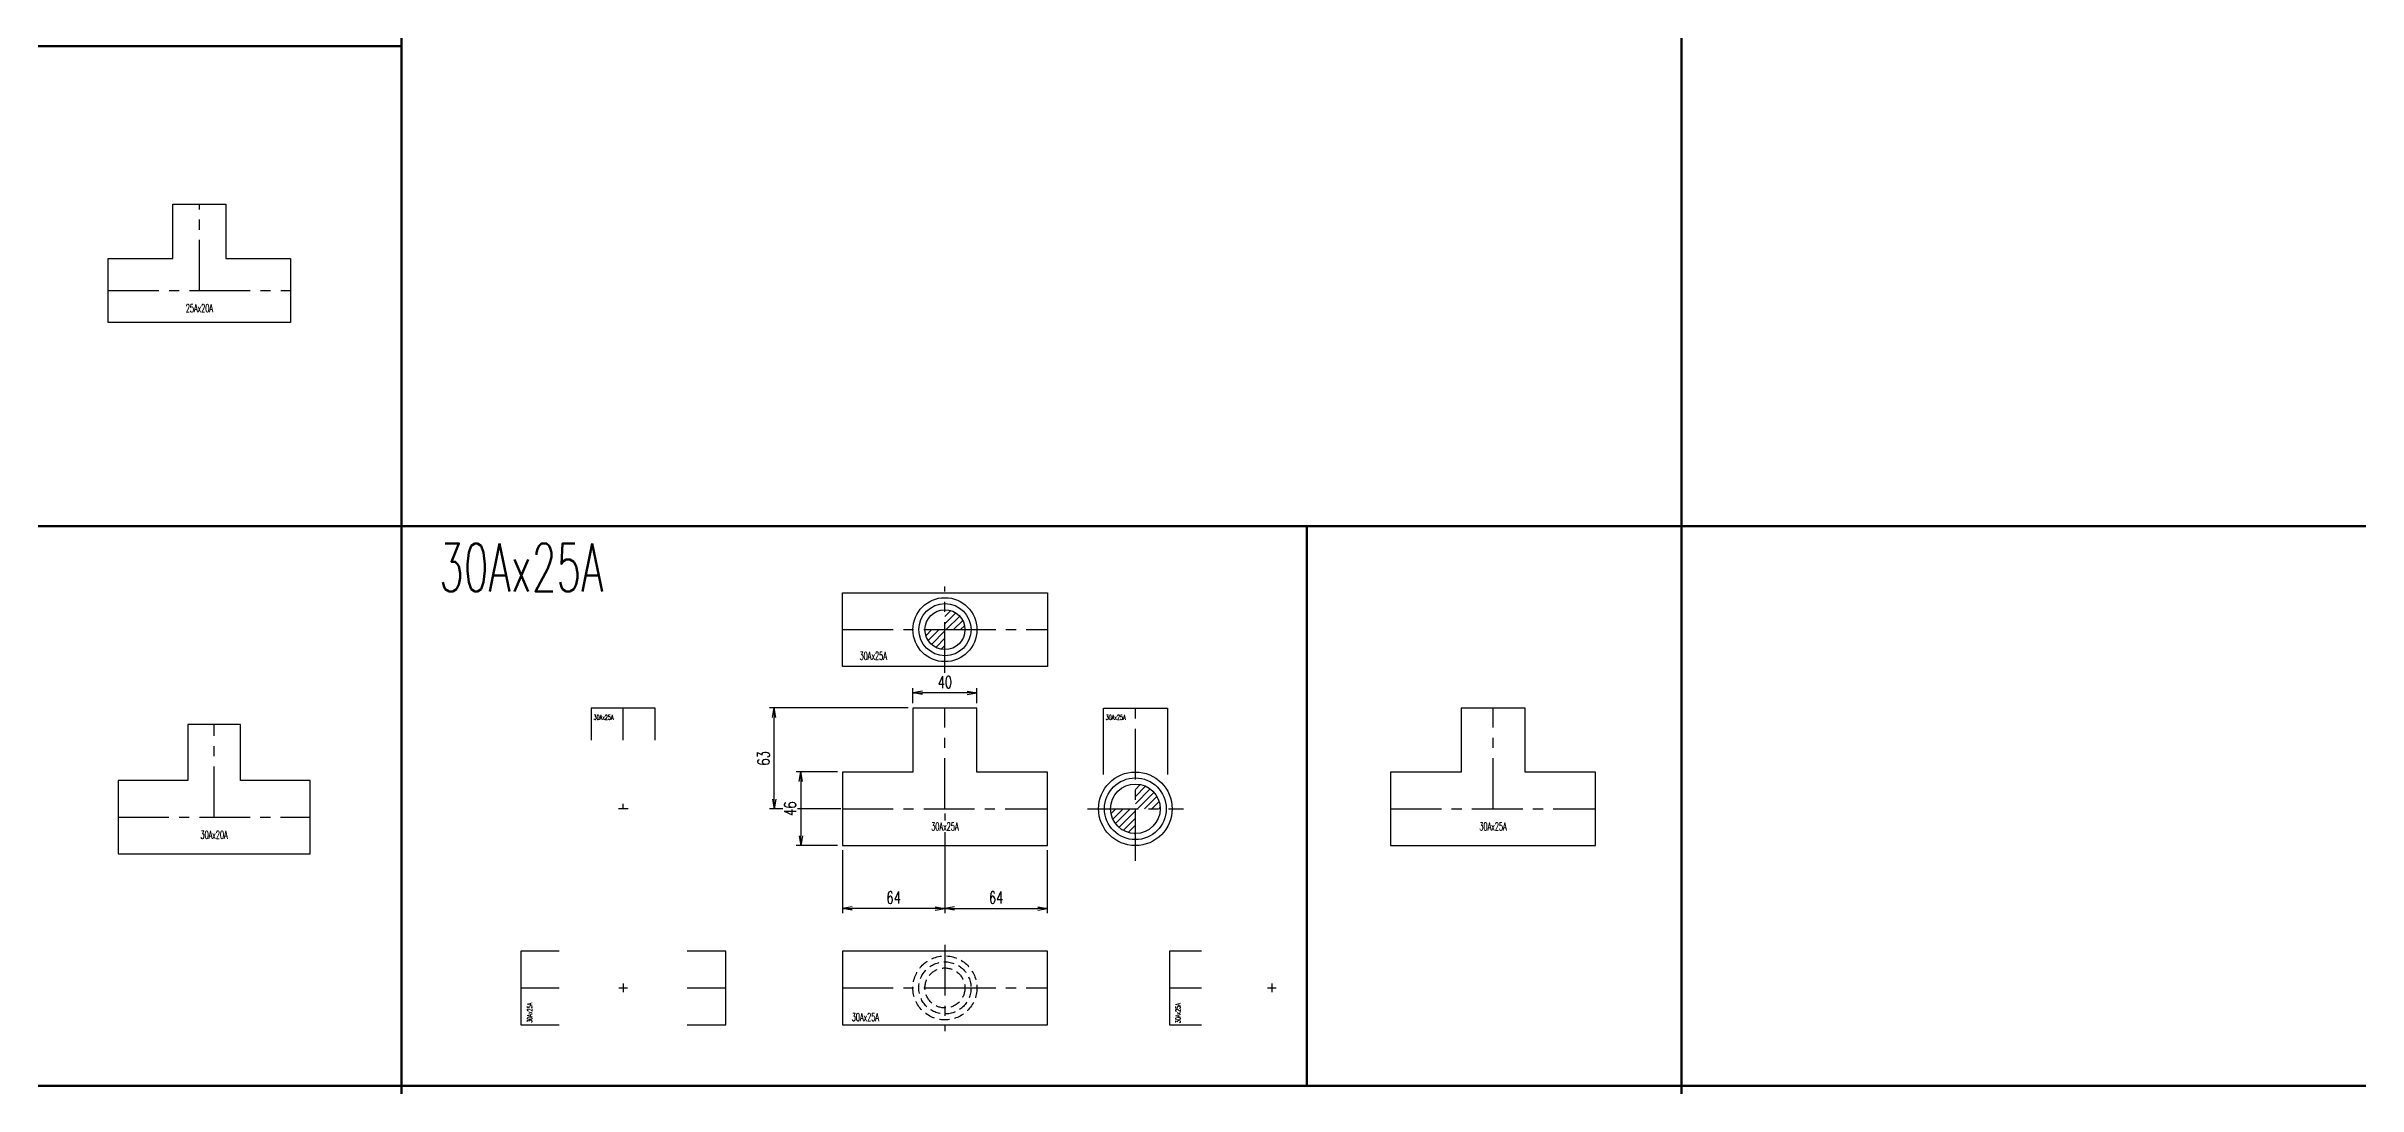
# Model space of a CAD drawing. Header units: millimetres. Extents: x 1711 to 90196, y -23291 to 8516.
# Drawn here: x 26467 to 27911, y -102 to 548 of the extents above; entities that cross this region are included whole.
import ezdxf

# ---------------------------------------------------------------- set-up
doc = ezdxf.new("R2010")
doc.units = ezdxf.units.MM
doc.header["$PDMODE"] = 35
doc.linetypes.add('CENTER', pattern=[50.8, 31.75, -6.35, 6.35, -6.35])
doc.linetypes.add('HIDDEN', pattern=[9.525, 6.35, -3.175])
doc.layers.add('line', color=153, linetype='Continuous', lineweight=50)
for name, color, linetype in [('寸法', 2, 'Continuous'), ('配管-CVP', 4, 'Continuous'), ('＃配管（PVC)', 21, 'Continuous')]:
    doc.layers.add(name, color=color, linetype=linetype)
doc.styles.add('kpk', font='romans.shx', dxfattribs={"width": 0.7, "bigfont": 'extfont2.shx'})
doc.styles.get("Standard").update_dxf_attribs({"font": 'romans.shx', "bigfont": 'extfont.shx'})
doc.dimstyles.new('KPK-3', dxfattribs={"dimscale": 3, "dimtxt": 2.5, "dimasz": 2, "dimexe": 1, "dimexo": 1, "dimgap": 1, "dimtad": 3, "dimdec": 1, "dimdsep": 46, "dimtxsty": 'kpk', "dimblk": 'OPEN', "dimcen": 2.5, "dimclrd": 2, "dimclre": 2, "dimclrt": 4, "dimadec": 1, "dimazin": 2, "dimtfac": 1, "dimtdec": 1, "dimtmove": 0, "dimatfit": 2, "dimldrblk": 'OPEN', "dimfxl": 0, "dimlwd": -1, "dimlwe": -1, "dimarcsym": 0})

# ---------------------------------------------------------------- blocks, each defined once
blk = doc.blocks.new('_Open')
at = {"color": 0, "linetype": 'ByBlock', "lineweight": -2}
for p, q in [((-1, 0.17), (0, 0)), ((-1, -0.17), (0, 0)), ((0, 0), (-1, 0))]:
    blk.add_line(p, q, dxfattribs=at)
blk = doc.blocks.new('*D2819')
at = {"layer": 'Defpoints', "color": 0, "transparency": 16777216}
for p in [(27028.5, 70.8), (26964.5, 47.8), (26964.5, 8.5)]:
    blk.add_point(p, dxfattribs=at)
at = {"layer": '寸法', "color": 2, "transparency": 16777216}
for p, q in [((27028.5, 67.8), (27028.5, 5.5)), ((26964.5, 44.8), (26964.5, 5.5)), ((27022.5, 8.5), (26970.5, 8.5))]:
    blk.add_line(p, q, dxfattribs=at)
at = {"layer": '寸法', "color": 2, "transparency": 16777216, "xscale": 6, "yscale": 6, "zscale": 6, "rotation": 180}
blk.add_blockref('_Open', (26964.5, 8.5), dxfattribs=at)
at = {"layer": '寸法', "color": 2, "transparency": 16777216, "xscale": 6, "yscale": 6, "zscale": 6}
blk.add_blockref('_Open', (27028.5, 8.5), dxfattribs=at)
at = {"layer": '寸法', "color": 4, "transparency": 16777216, "insert": (26996.5, 15.2), "char_height": 7.5, "attachment_point": 5, "style": 'kpk', "bg_fill": 3, "box_fill_scale": 1.1, "bg_fill_color": 256, "bg_fill_true_color": 13158600, "bg_fill_transparency": 0}
blk.add_mtext('64', dxfattribs=at)
blk = doc.blocks.new('*D2820')
at = {"layer": 'Defpoints', "color": 0, "transparency": 16777216}
for p in [(27028.5, 70.8), (27092.5, 47.8), (27092.5, 8.5)]:
    blk.add_point(p, dxfattribs=at)
at = {"layer": '寸法', "color": 2, "transparency": 16777216}
for p, q in [((27028.5, 67.8), (27028.5, 5.5)), ((27092.5, 44.8), (27092.5, 5.5)), ((27034.5, 8.5), (27086.5, 8.5))]:
    blk.add_line(p, q, dxfattribs=at)
at = {"layer": '寸法', "color": 2, "transparency": 16777216, "xscale": 6, "yscale": 6, "zscale": 6, "rotation": 180}
blk.add_blockref('_Open', (27028.5, 8.5), dxfattribs=at)
at = {"layer": '寸法', "color": 2, "transparency": 16777216, "xscale": 6, "yscale": 6, "zscale": 6}
blk.add_blockref('_Open', (27092.5, 8.5), dxfattribs=at)
at = {"layer": '寸法', "color": 4, "transparency": 16777216, "insert": (27060.5, 15.2), "char_height": 7.5, "attachment_point": 5, "style": 'kpk', "bg_fill": 3, "box_fill_scale": 1.1, "bg_fill_color": 256, "bg_fill_true_color": 13158600, "bg_fill_transparency": 0}
blk.add_mtext('64', dxfattribs=at)
blk = doc.blocks.new('*D2821')
at = {"layer": 'Defpoints', "color": 0, "transparency": 16777216}
for p in [(26921.9, 133.8), (27008.5, 133.8), (26966.5, 70.8)]:
    blk.add_point(p, dxfattribs=at)
at = {"layer": '寸法', "color": 2, "transparency": 16777216}
for p, q in [((27005.5, 133.8), (26918.9, 133.8)), ((26921.9, 76.8), (26921.9, 127.8)), ((26963.5, 70.8), (26918.9, 70.8))]:
    blk.add_line(p, q, dxfattribs=at)
at = {"layer": '寸法', "color": 2, "transparency": 16777216, "xscale": 6, "yscale": 6, "zscale": 6}
for p, rotation in [((26921.9, 133.8), 90), ((26921.9, 70.8), 270)]:
    blk.add_blockref('_Open', p, dxfattribs=dict(at, rotation=rotation))
at = {"layer": '寸法', "color": 4, "transparency": 16777216, "insert": (26915.2, 102.3), "char_height": 7.5, "attachment_point": 5, "rotation": 90, "style": 'kpk', "bg_fill": 3, "box_fill_scale": 1.1, "bg_fill_color": 256, "bg_fill_true_color": 13158600, "bg_fill_transparency": 0}
blk.add_mtext('63', dxfattribs=at)
blk = doc.blocks.new('30Ax20A-RT-正面')
at = {"layer": '＃配管（PVC)', "color": 2, "linetype": 'CENTER'}
for p, q in [((0, 0), (0, 58)), ((-60, 0), (60, 0))]:
    blk.add_line(p, q, dxfattribs=at)
at = {"layer": '＃配管（PVC)', "color": 0, "linetype": 'ByBlock'}
blk.add_lwpolyline([(60, -23), (60, 23), (16.5, 23), (16.5, 58), (-16.5, 58), (-16.5, 23), (-60, 23), (-60, -23)], close=True, dxfattribs=at)
at = {"layer": 'Defpoints', "color": 6, "linetype": 'ByBlock', "insert": (0, -11), "char_height": 5, "attachment_point": 5, "style": 'kpk', "bg_fill": 3, "box_fill_scale": 1.2, "bg_fill_color": 256, "bg_fill_transparency": 0}
blk.add_mtext('{\\W0.6;30Ax20A}', dxfattribs=at)
blk = doc.blocks.new('30Ax20A-RT')
at = {"color": 0}
blk.add_blockref('30Ax20A-RT-正面', (0, 0), dxfattribs=at)
blk = doc.blocks.new('30Ax25A-RT-側面')
at = {"layer": '＃配管（PVC)'}
h = blk.add_hatch(dxfattribs=at)
h.set_pattern_fill('ANSI31', color=252)
h.set_pattern_definition([(45, (-26523.998, -70.7622), (-2.24506403, 2.24506403), [])])
h.paths.add_polyline_path([(15.5, 0, 0.414214), (0, 15.5), (0, 0)])
h.paths.add_polyline_path([(-15.5, 0, 0.414214), (0, -15.5), (0, 0)])
at = {"layer": '＃配管（PVC)', "color": 2, "linetype": 'CENTER'}
blk.add_line((-30, 0), (30, 0), dxfattribs=at)
at = {"layer": '＃配管（PVC)', "color": 0, "linetype": 'ByBlock'}
blk.add_lwpolyline([(-20, 21.4), (-20, 63), (20, 63), (20, 21.4)], dxfattribs=at)
for radius in [23, 19.3, 15.5]:
    blk.add_circle((0, 0), radius, dxfattribs=at)
at = {"layer": 'Defpoints', "color": 6, "linetype": 'ByBlock', "insert": (-12.3, 57.2), "char_height": 3, "attachment_point": 5, "style": 'kpk', "bg_fill": 3, "box_fill_scale": 1.2, "bg_fill_color": 256, "bg_fill_transparency": 0}
blk.add_mtext('{\\W0.6;30Ax25A}', dxfattribs=at)
at = {"layer": '＃配管（PVC)', "color": 2, "linetype": 'CENTER'}
blk.add_line((0, -32.5), (0, 63), dxfattribs=at)
blk = doc.blocks.new('*U1300')
at = {"layer": '＃配管（PVC)', "color": 2, "linetype": 'CENTER'}
for p, q in [((-2.7, 0), (2.7, 0)), ((0, 2.7), (0, -2.7))]:
    blk.add_line(p, q, dxfattribs=at)
at = {"layer": '＃配管（PVC)', "color": 0, "linetype": 'ByBlock'}
for points in [[(-40, 23), (-64, 23), (-64, -23), (-40, -23)], [(40, -23), (64, -23), (64, 23), (40, 23)]]:
    blk.add_lwpolyline(points, dxfattribs=at)
at = {"layer": '＃配管（PVC)', "color": 2, "linetype": 'CENTER'}
for points in [[(-64, 0), (-40, 0)], [(40, 0), (64, 0)]]:
    blk.add_lwpolyline(points, dxfattribs=at)
at = {"layer": 'Defpoints', "color": 6, "linetype": 'ByBlock', "insert": (-58.5, -15.5), "char_height": 3, "attachment_point": 5, "rotation": 90, "style": 'kpk', "bg_fill": 3, "box_fill_scale": 1.2, "bg_fill_color": 256, "bg_fill_transparency": 0}
blk.add_mtext('{\\W0.6;30Ax25A}', dxfattribs=at)
blk = doc.blocks.new('25Ax20A-RT-正面')
at = {"layer": '＃配管（PVC)', "color": 2, "linetype": 'CENTER'}
blk.add_line((0, 0), (57, 0), dxfattribs=at)
at = {"layer": '＃配管（PVC)', "color": 0, "linetype": 'ByBlock'}
blk.add_lwpolyline([(-57, 20), (-16.5, 20), (-16.5, 54), (16.5, 54), (16.5, 20), (57, 20), (57, -20), (-57, -20)], close=True, dxfattribs=at)
at = {"layer": '＃配管（PVC)', "color": 2, "linetype": 'CENTER'}
blk.add_lwpolyline([(-57, 0), (0, 0), (0, 54)], dxfattribs=at)
at = {"layer": 'Defpoints', "color": 6, "linetype": 'ByBlock', "ltscale": 0.5, "insert": (0, -11), "char_height": 5, "attachment_point": 5, "style": 'kpk', "bg_fill": 3, "box_fill_scale": 1.2, "bg_fill_color": 256, "bg_fill_transparency": 0}
blk.add_mtext('{\\W0.6;25Ax20A}', dxfattribs=at)
blk = doc.blocks.new('25Ax20A-RT')
at = {"color": 0}
blk.add_blockref('25Ax20A-RT-正面', (0, 0), dxfattribs=at)
blk = doc.blocks.new('30Ax25A-RT-下面')
at = {"layer": '＃配管（PVC)', "color": 2, "linetype": 'CENTER'}
blk.add_line((0, 27), (0, -27), dxfattribs=at)
at = {"layer": '＃配管（PVC)', "color": 0, "linetype": 'ByBlock'}
blk.add_lwpolyline([(-64, 23), (-64, -23), (64, -23), (64, 23)], close=True, dxfattribs=at)
at = {"layer": '＃配管（PVC)', "color": 2, "linetype": 'CENTER'}
blk.add_lwpolyline([(-64, 0), (0, 0), (64, 0)], dxfattribs=at)
at = {"layer": '＃配管（PVC)', "color": 252, "linetype": 'HIDDEN'}
for radius in [20, 16.3, 12.5]:
    blk.add_circle((0, 0), radius, dxfattribs=at)
at = {"layer": 'Defpoints', "color": 6, "linetype": 'ByBlock', "insert": (-49.7, -18.2), "char_height": 5, "attachment_point": 5, "style": 'kpk', "bg_fill": 3, "box_fill_scale": 1.2, "bg_fill_color": 256, "bg_fill_transparency": 0}
blk.add_mtext('{\\W0.6;30Ax25A}', dxfattribs=at)
blk = doc.blocks.new('30A-x25A-RT-上面')
at = {"layer": '＃配管（PVC)'}
h = blk.add_hatch(dxfattribs=at)
h.set_pattern_fill('ANSI31', color=252)
h.set_pattern_definition([(45, (-26404.998, -182.7622), (-2.24506403, 2.24506403), [])])
h.paths.add_polyline_path([(0, 0), (12.5, 0, 0.414214), (0, 12.5)])
h.paths.add_polyline_path([(-12.5, 0, 0.414214), (0, -12.5), (0, 0)])
at = {"layer": '＃配管（PVC)', "color": 2, "linetype": 'CENTER'}
blk.add_line((0, -27), (0, 27), dxfattribs=at)
at = {"layer": '＃配管（PVC)', "color": 0, "linetype": 'ByBlock'}
blk.add_lwpolyline([(-64, -23), (-64, 23), (64, 23), (64, -23)], close=True, dxfattribs=at)
at = {"layer": '＃配管（PVC)', "color": 2, "linetype": 'CENTER'}
blk.add_lwpolyline([(-64, 0), (0, 0), (64, 0)], dxfattribs=at)
at = {"layer": '＃配管（PVC)', "color": 0, "linetype": 'ByBlock'}
for radius in [20, 16.3, 12.5]:
    blk.add_circle((0, 0), radius, dxfattribs=at)
at = {"layer": 'Defpoints', "color": 6, "linetype": 'ByBlock', "insert": (-44.8, -16.4), "char_height": 5, "attachment_point": 5, "style": 'kpk', "bg_fill": 3, "box_fill_scale": 1.2, "bg_fill_color": 256, "bg_fill_transparency": 0}
blk.add_mtext('{\\W0.6;30Ax25A}', dxfattribs=at)
blk = doc.blocks.new('30Ax25A-RT-正面')
at = {"layer": '＃配管（PVC)', "color": 2, "linetype": 'CENTER'}
for p, q in [((0, 0), (0, 63)), ((-64, 0), (64, 0))]:
    blk.add_line(p, q, dxfattribs=at)
at = {"layer": '＃配管（PVC)', "color": 0, "linetype": 'ByBlock'}
blk.add_lwpolyline([(64, -23), (64, 23), (20, 23), (20, 63), (-20, 63), (-20, 23), (-64, 23), (-64, -23)], close=True, dxfattribs=at)
at = {"layer": 'Defpoints', "color": 6, "linetype": 'ByBlock', "insert": (0, -11), "char_height": 5, "attachment_point": 5, "style": 'kpk', "bg_fill": 3, "box_fill_scale": 1.2, "bg_fill_color": 256, "bg_fill_transparency": 0}
blk.add_mtext('{\\W0.6;30Ax25A}', dxfattribs=at)
blk = doc.blocks.new('*U1299')
at = {"layer": '＃配管（PVC)', "color": 2, "linetype": 'CENTER'}
for p, q in [((-2.7, 0), (2.7, 0)), ((0, 2.7), (0, -2.7))]:
    blk.add_line(p, q, dxfattribs=at)
at = {"layer": '＃配管（PVC)', "color": 0, "linetype": 'ByBlock'}
blk.add_lwpolyline([(-44, 23), (-64, 23), (-64, -23), (-44, -23)], dxfattribs=at)
at = {"layer": '＃配管（PVC)', "color": 2, "linetype": 'CENTER'}
blk.add_lwpolyline([(-64, 0), (-44, 0)], dxfattribs=at)
at = {"layer": 'Defpoints', "color": 6, "linetype": 'ByBlock', "insert": (-58.6, -15.8), "char_height": 3, "attachment_point": 5, "rotation": 90, "style": 'kpk', "bg_fill": 3, "box_fill_scale": 1.2, "bg_fill_color": 256, "bg_fill_transparency": 0}
blk.add_mtext('{\\W0.6;30Ax25A}', dxfattribs=at)
blk = doc.blocks.new('*U1301')
at = {"layer": '＃配管（PVC)', "color": 2, "linetype": 'CENTER'}
for p, q in [((3, 0), (-3, 0)), ((0, 0), (0, 3))]:
    blk.add_line(p, q, dxfattribs=at)
at = {"layer": '＃配管（PVC)', "color": 0, "linetype": 'ByBlock'}
blk.add_lwpolyline([(20, 43), (20, 63), (-20, 63), (-20, 43)], dxfattribs=at)
at = {"layer": 'Defpoints', "color": 6, "linetype": 'ByBlock', "insert": (-12.3, 57.2), "char_height": 3, "attachment_point": 5, "style": 'kpk', "bg_fill": 3, "box_fill_scale": 1.2, "bg_fill_color": 256, "bg_fill_transparency": 0}
blk.add_mtext('{\\W0.6;30Ax25A}', dxfattribs=at)
at = {"layer": '＃配管（PVC)', "color": 2, "linetype": 'CENTER'}
blk.add_line((0, 43), (0, 63), dxfattribs=at)
blk = doc.blocks.new('30Ax25A-RT')
at = {"color": 0}
blk.add_blockref('30Ax25A-RT-正面', (0, 0), dxfattribs=at)
blk = doc.blocks.new('A$C6aa1e4fd')
at = {"layer": 'line'}
for p, q in [((5071.7, -100), (5071.7, -8135.9)), ((5871.7, -100), (5871.7, -8135.9)), ((60, -1360), (17081.2, -1360)), ((60, -1710), (17081.2, -1710))]:
    blk.add_line(p, q, dxfattribs=at)
for points in [[(5071.7, -1060), (4837.5, -1060), (4837.5, -1360), (5071.7, -1360)], [(5071.7, -1360), (4837.5, -1360), (4837.5, -1710), (5071.7, -1710)], [(5871.7, -1360), (5637.5, -1360), (5637.5, -1710), (5871.7, -1710)], [(5071.7, -1710), (4837.5, -1710), (4837.5, -2110), (5071.7, -2110)]]:
    blk.add_lwpolyline(points, close=True, dxfattribs=at)
at = {"layer": 'line', "insert": (5095.3, -1385.9), "char_height": 30, "attachment_point": 4}
blk.add_mtext('{\\W0.6;30Ax25A}', dxfattribs=at)
blk = doc.blocks.new('*D3229')
at = {"layer": 'Defpoints', "color": 0, "linetype": 'ByBlock', "transparency": 16777216}
for p in [(26964.5, 93.8), (26938.5, 47.8), (26964.5, 47.8)]:
    blk.add_point(p, dxfattribs=at)
at = {"layer": '寸法', "color": 2, "transparency": 16777216}
for p, q in [((26961.5, 93.8), (26935.5, 93.8)), ((26938.5, 87.8), (26938.5, 53.8)), ((26961.5, 47.8), (26935.5, 47.8))]:
    blk.add_line(p, q, dxfattribs=at)
at = {"layer": '寸法', "color": 2, "linetype": 'ByBlock', "transparency": 16777216, "xscale": 6, "yscale": 6, "zscale": 6}
for p, rotation in [((26938.5, 93.8), 90), ((26938.5, 47.8), 270)]:
    blk.add_blockref('_Open', p, dxfattribs=dict(at, rotation=rotation))
at = {"layer": '寸法', "color": 4, "linetype": 'ByBlock', "transparency": 16777216, "insert": (26931.8, 70.8), "char_height": 7.5, "attachment_point": 5, "rotation": 90, "style": 'kpk', "bg_fill": 3, "box_fill_scale": 1.1, "bg_fill_color": 256, "bg_fill_true_color": 13158600, "bg_fill_transparency": 0}
blk.add_mtext('46', dxfattribs=at)
blk = doc.blocks.new('*D3230')
at = {"layer": 'Defpoints', "color": 0, "linetype": 'ByBlock', "transparency": 16777216}
for p in [(27008.5, 143.2), (27008.5, 133.8), (27048.5, 133.8)]:
    blk.add_point(p, dxfattribs=at)
at = {"layer": '寸法', "color": 2, "transparency": 16777216}
for p, q in [((27008.5, 136.8), (27008.5, 146.2)), ((27048.5, 136.8), (27048.5, 146.2)), ((27042.5, 143.2), (27014.5, 143.2))]:
    blk.add_line(p, q, dxfattribs=at)
at = {"layer": '寸法', "color": 2, "linetype": 'ByBlock', "transparency": 16777216, "xscale": 6, "yscale": 6, "zscale": 6, "rotation": 180}
blk.add_blockref('_Open', (27008.5, 143.2), dxfattribs=at)
at = {"layer": '寸法', "color": 2, "linetype": 'ByBlock', "transparency": 16777216, "xscale": 6, "yscale": 6, "zscale": 6}
blk.add_blockref('_Open', (27048.5, 143.2), dxfattribs=at)
at = {"layer": '寸法', "color": 4, "linetype": 'ByBlock', "transparency": 16777216, "insert": (27028.5, 150), "char_height": 7.5, "attachment_point": 5, "style": 'kpk', "bg_fill": 3, "box_fill_scale": 1.1, "bg_fill_color": 256, "bg_fill_true_color": 13158600, "bg_fill_transparency": 0}
blk.add_mtext('40', dxfattribs=at)

msp = doc.modelspace()

# ---------------------------------------------------------------- block references
at = {"layer": '配管-CVP'}
for name, p in [('25Ax20A-RT', (26562.6758, 394.7445)), ('30A-x25A-RT-上面', (27028.527, 182.7622)), ('*U1301', (26827.527, 70.7622)), ('30Ax25A-RT-側面', (27147.527, 70.7622)), ('30Ax25A-RT', (27371.0162, 70.7622)), ('30Ax20A-RT', (26571.8465, 65.5242)), ('30Ax25A-RT-下面', (27028.527, -41.2378)), ('*U1300', (26827.527, -41.2378)), ('*U1299', (27232.7773, -41.2378))]:
    msp.add_blockref(name, p, dxfattribs=at)

# ---------------------------------------------------------------- dimensions: what is measured, and where the dimension line sits
at = {"layer": '寸法'}
dim = msp.add_linear_dim(base=(26964.527, 8.4634), p1=(27028.527, 70.7622), p2=(26964.527, 47.7622), dimstyle='KPK-3', dxfattribs=at)
dim.commit()
dim.dimension.update_dxf_attribs({"geometry": '*D2819', "text_midpoint": (26996.527, 15.2134)})

# ---------------------------------------------------------------- next in the draw order: dimensions: what is measured, and where the dimension line sits
dim = msp.add_linear_dim(base=(26921.936, 133.7622), p1=(26966.527, 70.7622), p2=(27008.527, 133.7622), angle=90, dimstyle='KPK-3', dxfattribs=at)
dim.commit()
dim.dimension.update_dxf_attribs({"geometry": '*D2821', "text_midpoint": (26915.186, 102.2622)})
dim = msp.add_linear_dim(base=(27092.527, 8.4634), p1=(27028.527, 70.7622), p2=(27092.527, 47.7622), dimstyle='KPK-3', dxfattribs=at)
dim.commit()
dim.dimension.update_dxf_attribs({"geometry": '*D2820', "text_midpoint": (27060.527, 15.2134)})

# ---------------------------------------------------------------- next in the draw order: block references
at = {"layer": '配管-CVP'}
msp.add_blockref('30Ax25A-RT-正面', (27028.527, 70.7622), dxfattribs=at)

# ---------------------------------------------------------------- next in the draw order: block references
at = {"layer": 'line', "linetype": 'ByBlock'}
msp.add_blockref('A$C6aa1e4fd', (21617.1739, 1607.5677), dxfattribs=at)

# ---------------------------------------------------------------- next in the draw order: dimensions: what is measured, and where the dimension line sits
at = {"layer": '寸法', "linetype": 'ByBlock'}
dim = msp.add_linear_dim(base=(27008.527, 143.2282), p1=(27048.527, 133.7622), p2=(27008.527, 133.7622), dimstyle='KPK-3', dxfattribs=at)
dim.commit()
dim.dimension.update_dxf_attribs({"geometry": '*D3230', "text_midpoint": (27028.527, 149.9782)})
dim = msp.add_linear_dim(base=(26938.5313, 47.7622), p1=(26964.527, 93.7622), p2=(26964.527, 47.7622), angle=90, dimstyle='KPK-3', dxfattribs=at)
dim.commit()
dim.dimension.update_dxf_attribs({"geometry": '*D3229', "text_midpoint": (26931.7813, 70.7622)})

doc.saveas('drawing.dxf')
